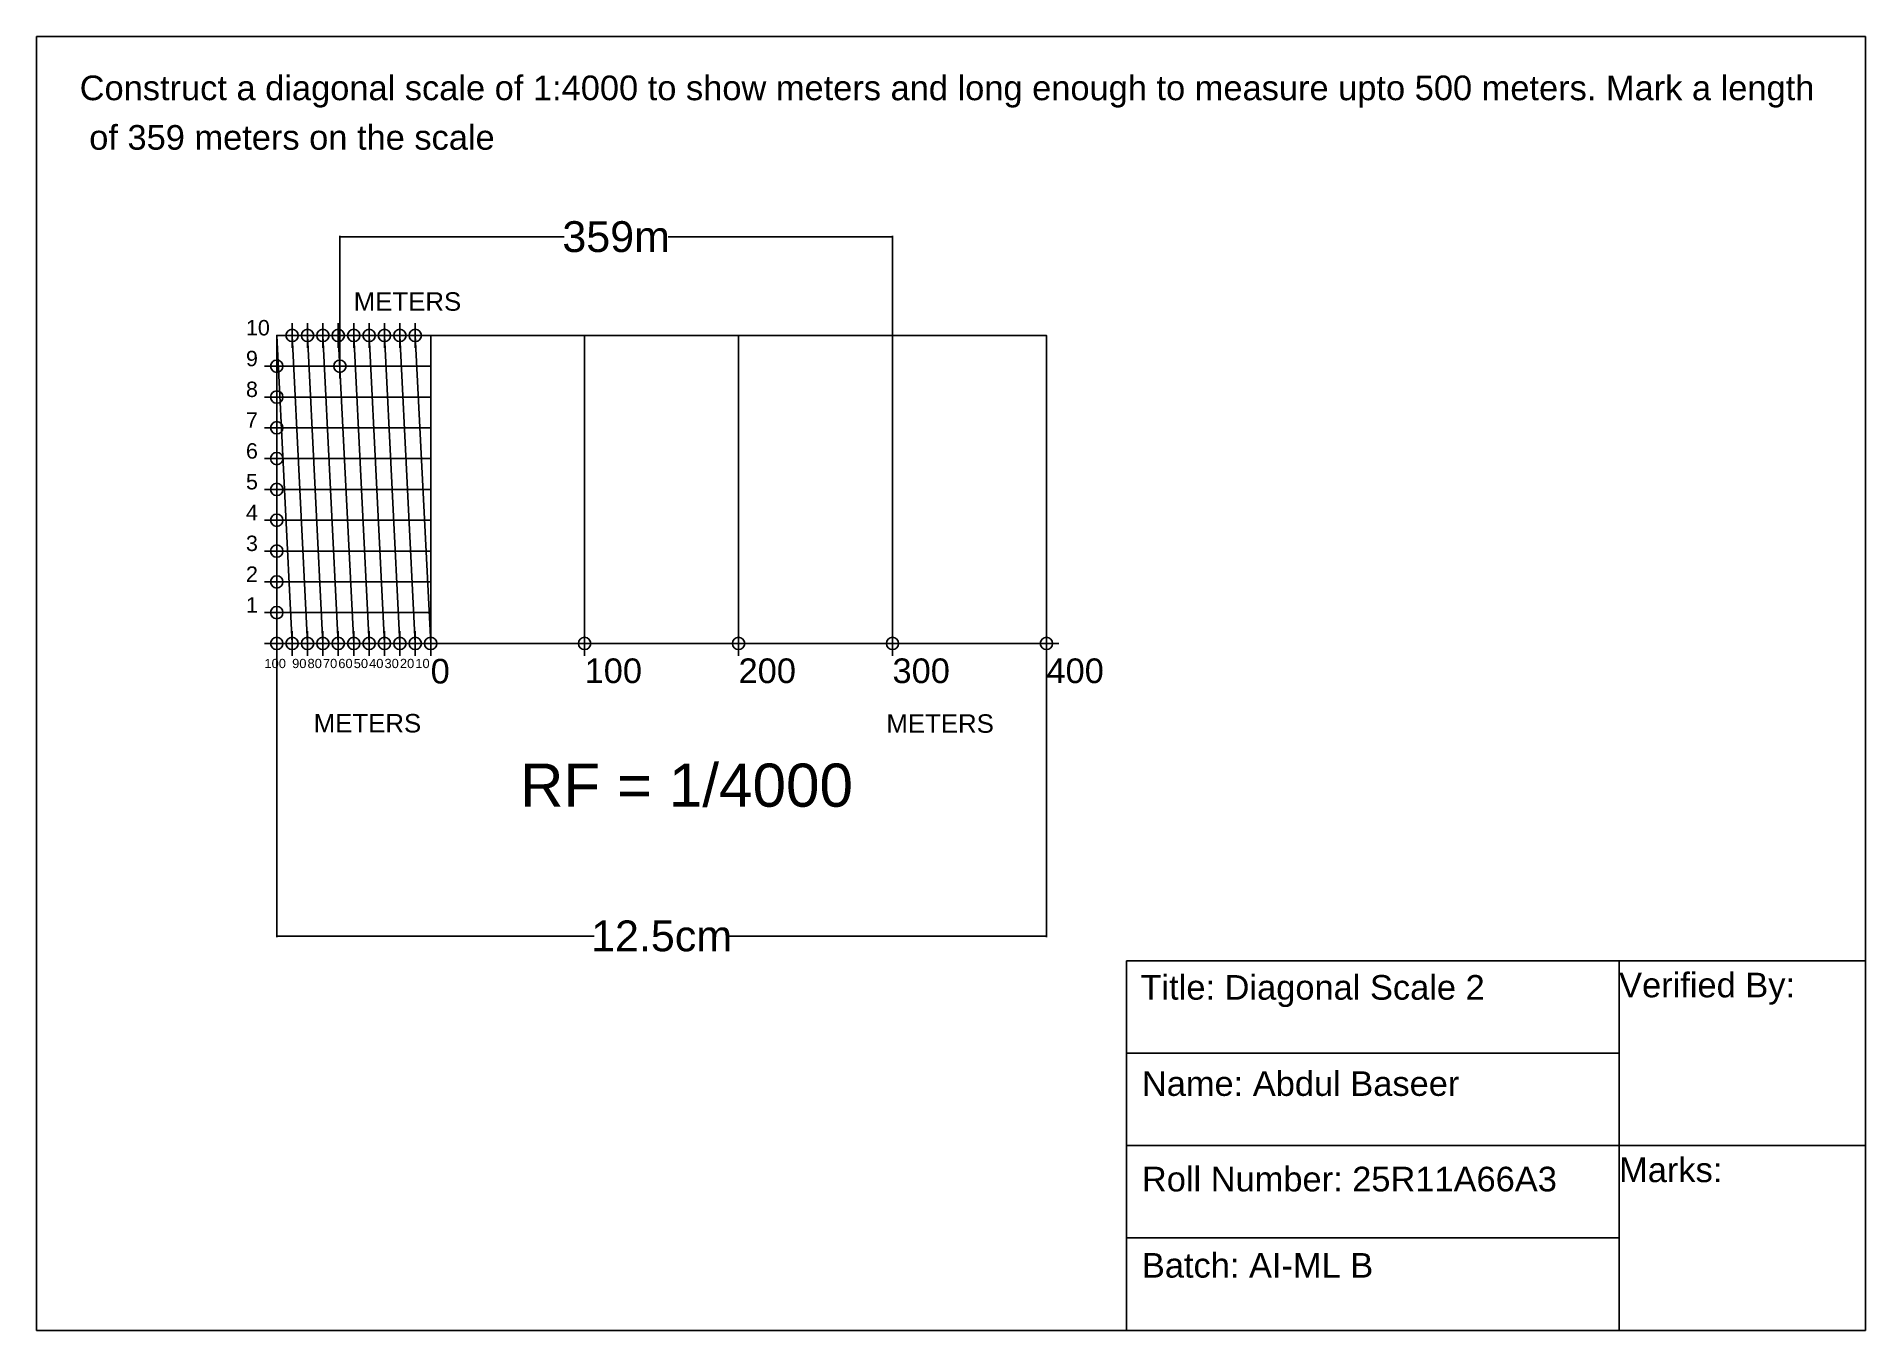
# Model space of a CAD drawing. Header units: millimetres. Extents: x 0 to 297, y 0 to 210.
import ezdxf

# ---------------------------------------------------------------- set-up
doc = ezdxf.new("R2010")
doc.units = ezdxf.units.MM
doc.header["$MEASUREMENT"] = 0
doc.header["$PDMODE"] = 34
doc.header["$PDSIZE"] = 2
doc.styles.get("Standard").update_dxf_attribs({"font": 'arial.ttf'})
doc.dimstyles.get("Standard").update_dxf_attribs({"dimtxt": 5, "dimasz": 0.18, "dimexe": 0.18, "dimexo": 0.0625, "dimgap": 0.09, "dimtad": 0, "dimtih": 1, "dimtoh": 1, "dimdec": 4, "dimzin": 0, "dimdsep": 46, "dimtxsty": 'Standard', "dimcen": 0.09, "dimadec": 0, "dimazin": 0, "dimtfac": 1, "dimtdec": 4, "dimtofl": 0, "dimtmove": 0, "dimatfit": 3, "dimfxl": 1, "dimtolj": 1, "dimtzin": 0, "dimarcsym": 0})

# ---------------------------------------------------------------- blocks, each defined once
blk = doc.blocks.new('*D3')
at = {"color": 0, "lineweight": -2, "transparency": 16777216}
for p, q in [((39, 111.44), (39, 63.82)), ((164, 111.44), (164, 63.82)), ((39.18, 64), (90.56, 64)), ((163.82, 64), (112.44, 64))]:
    blk.add_line(p, q, dxfattribs=at)
at = {"color": 0, "transparency": 16777216}
for points in [[(39.18, 64.03), (39.18, 63.97), (39, 64)], [(163.82, 64.03), (163.82, 63.97), (164, 64)]]:
    blk.add_solid(points, dxfattribs=at)
at = {"layer": 'Defpoints', "color": 0, "transparency": 16777216}
for p in [(39, 111.5), (164, 111.5), (164, 64)]:
    blk.add_point(p, dxfattribs=at)
at = {"color": 0, "transparency": 16777216, "insert": (101.5, 64), "char_height": 5, "attachment_point": 5}
blk.add_mtext('\\A1;12.5cm', dxfattribs=at)
blk = doc.blocks.new('*D4')
at = {"color": 0, "lineweight": -2, "transparency": 16777216}
for p, q in [((49.25, 156.56), (49.25, 177.68)), ((49.43, 177.5), (85.67, 177.5)), ((138.82, 177.5), (102.58, 177.5)), ((139, 156.56), (139, 177.68))]:
    blk.add_line(p, q, dxfattribs=at)
at = {"color": 0, "transparency": 16777216}
for points in [[(49.43, 177.53), (49.43, 177.47), (49.25, 177.5)], [(138.82, 177.53), (138.82, 177.47), (139, 177.5)]]:
    blk.add_solid(points, dxfattribs=at)
at = {"layer": 'Defpoints', "color": 0, "transparency": 16777216}
for p in [(139, 177.5), (49.25, 156.5), (139, 156.5)]:
    blk.add_point(p, dxfattribs=at)
at = {"color": 0, "transparency": 16777216, "insert": (94.12, 177.5), "char_height": 5, "attachment_point": 5}
blk.add_mtext('\\A1;359m', dxfattribs=at)

msp = doc.modelspace()

# ---------------------------------------------------------------- linework, layer by layer
for p, q in [((39, 111.5), (39, 161.5)), ((39, 161.5), (64, 161.5)), ((39, 161.5), (41.5, 111.5)), ((41.5, 161.5), (44, 111.5)), ((44, 161.5), (46.5, 111.5)), ((46.5, 161.5), (49, 111.5)), ((49, 161.5), (51.5, 111.5)), ((51.5, 161.5), (54, 111.5)), ((54, 161.5), (56.5, 111.5)), ((56.5, 161.5), (59, 111.5)), ((59, 161.5), (61.5, 111.5)), ((61.5, 161.5), (64, 111.5)), ((64, 111.5), (64, 161.5)), ((89, 111.5), (89, 161.5)), ((114, 111.5), (114, 161.5)), ((139, 111.5), (139, 161.5)), ((39, 156.5), (64, 156.5)), ((39, 151.5), (64, 151.5)), ((39, 146.5), (64, 146.5)), ((39, 141.5), (64, 141.5)), ((39, 136.5), (64, 136.5)), ((39, 131.5), (64, 131.5)), ((39, 126.5), (64, 126.5)), ((39, 121.5), (64, 121.5)), ((39, 116.5), (64, 116.5)), ((39, 111.5), (164, 111.5)), ((39, 111.5), (64, 111.5)), ((177, 0), (177, 60)), ((177, 60), (297, 60)), ((257, 0), (257, 60)), ((297, 60), (297, 0)), ((177, 45), (257, 45)), ((177, 30), (297, 30)), ((177, 15), (257, 15)), ((297, 0), (177, 0))]:
    msp.add_line(p, q)
for points in [[(0, 0), (297, 0), (297, 210), (0, 210)], [(39, 111.5), (164, 111.5), (164, 161.5), (39, 161.5)]]:
    msp.add_lwpolyline(points, close=True)
for p in [(41.5, 161.5), (44, 161.5), (46.5, 161.5), (49, 161.5), (51.5, 161.5), (54, 161.5), (56.5, 161.5), (59, 161.5), (61.5, 161.5), (39, 156.5), (49.25, 156.5), (39, 151.5), (39, 146.5), (39, 141.5), (39, 136.5), (39, 131.5), (39, 126.5), (39, 121.5), (39, 116.5), (39, 111.5), (41.5, 111.5), (44, 111.5), (46.5, 111.5), (49, 111.5), (51.5, 111.5), (54, 111.5), (56.5, 111.5), (59, 111.5), (61.5, 111.5), (64, 111.5), (89, 111.5), (114, 111.5), (139, 111.5), (164, 111.5)]:
    msp.add_point(p)

# ---------------------------------------------------------------- texts
for s, height, p in [('Construct a diagonal scale of 1:4000 to show meters and long enough to measure upto 500 meters. Mark a length', 4, (7, 199.67599)), ('METERS', 3, (51.5, 165.5)), ('10', 2.5, (34, 161.5)), ('9', 2.5, (34, 156.5)), ('8', 2.5, (34, 151.5)), ('7', 2.5, (34, 146.5)), ('6', 2.5, (34, 141.5)), ('5', 2.5, (34, 136.5)), ('4', 2.5, (34, 131.5)), ('3', 2.5, (34, 126.5)), ('2', 2.5, (34, 121.5)), ('1', 2.5, (34, 116.5)), ('100', 1.5, (37, 107.5)), ('90', 1.5, (41.5, 107.5)), ('80', 1.5, (44, 107.5)), ('70', 1.5, (46.5, 107.5)), ('60', 1.5, (49, 107.5)), ('50', 1.5, (51.5, 107.5)), ('40', 1.5, (54, 107.5)), ('30', 1.5, (56.5, 107.5)), ('20', 1.5, (59, 107.5)), ('10', 1.5, (61.5, 107.5)), ('0', 4, (64, 105)), ('100', 4, (89, 105.06821)), ('200', 4, (114, 105.06821)), ('300', 4, (139, 105.06821)), ('400', 4, (164, 105.06821)), ('METERS', 3, (45, 97.05116)), ('METERS', 3, (138, 97)), ('RF = 1/4000', 7, (78.5, 85)), ('Title: Diagonal Scale 2', 4, (179.2727, 53.67697)), ('Verified By:', 4, (257, 54.06548)), ('Name: Abdul Baseer', 4, (179.5, 38.06548)), ('Roll Number: 25R11A66A3', 4, (179.5, 22.56548)), ('Marks:', 4, (257, 24.06548)), ('Batch: AI-ML B', 4, (179.5, 8.56548))]:
    msp.add_text(s, height=height).set_placement(p)
at = {"insert": (7, 195.63915), "char_height": 4, "width": 70.5319236, "attachment_point": 1}
msp.add_mtext(' of 359 meters on the scale', dxfattribs=at)

# ---------------------------------------------------------------- dimensions: what is measured, and where the dimension line sits
dim = msp.add_linear_dim(base=(139, 177.5), p1=(49.25, 156.5), p2=(139, 156.5), text='359m', dimstyle='Standard')
dim.commit()
dim.dimension.update_dxf_attribs({"geometry": '*D4', "text_midpoint": (94.125, 177.5)})
dim = msp.add_linear_dim(base=(164, 64), p1=(39, 111.5), p2=(164, 111.5), text='12.5cm', dimstyle='Standard')
dim.commit()
dim.dimension.update_dxf_attribs({"geometry": '*D3', "text_midpoint": (101.5, 64), "dimtype": 160})

doc.saveas('drawing.dxf')
